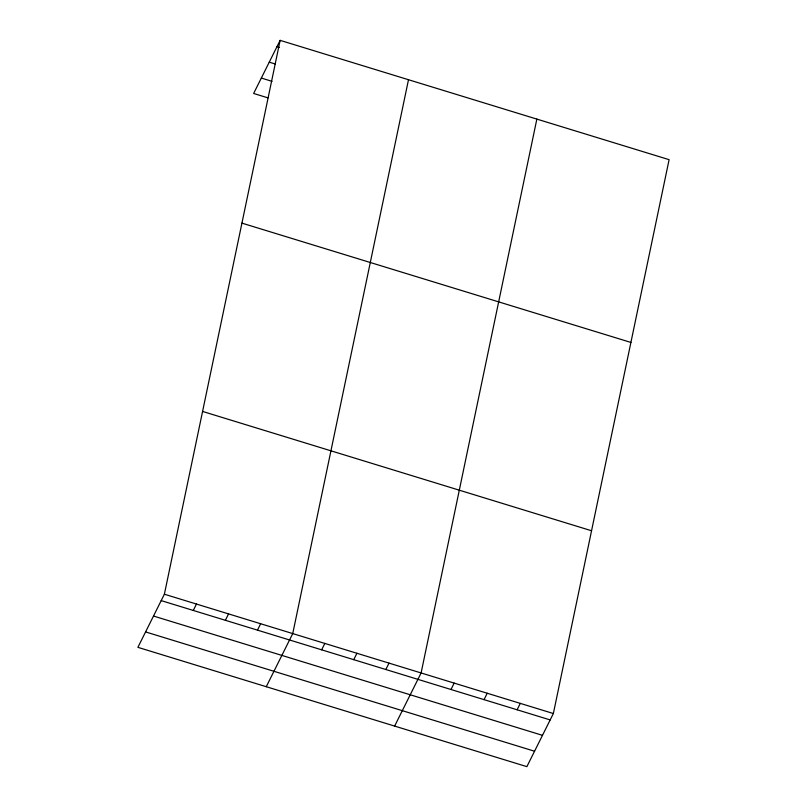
<?xml version="1.0" encoding="UTF-8"?>
<svg xmlns="http://www.w3.org/2000/svg" width="807" height="807" viewBox="0 0 807 807"><rect width="100%" height="100%" fill="white"/><g stroke="black" fill="none" stroke-linecap="round" stroke-linejoin="round"><path stroke-width="1.21" d="M164.386 594.214L280.13 40.35L669.104 159.665L553.36 713.529L526.87 766.65L137.896 647.335L164.386 594.214L553.36 713.529M408.493 79.722L292.739 633.586L266.26 686.717M536.857 119.093L421.103 672.967L394.623 726.088M280.13 40.35L253.64 93.471L267.904 97.849M193.287 610.455L196.474 604.06M225.375 620.301L228.563 613.905M257.463 630.136L260.651 623.75M321.65 649.827L324.838 643.431M353.738 659.672L356.926 653.277M385.827 669.507L389.014 663.122M450.982 689.501L454.17 683.105M484.049 699.639L487.236 693.243M517.105 709.777L520.293 703.391M276.942 46.745L279.323 47.472M269.256 62.159L275.197 63.985M261.327 78.047L272.03 81.336M241.929 223.125L630.913 342.44M202.577 411.439L591.551 530.754M161.198 600.61L550.172 719.925M153.501 616.034L542.486 735.338M145.583 631.921L534.557 751.226"/></g></svg>
